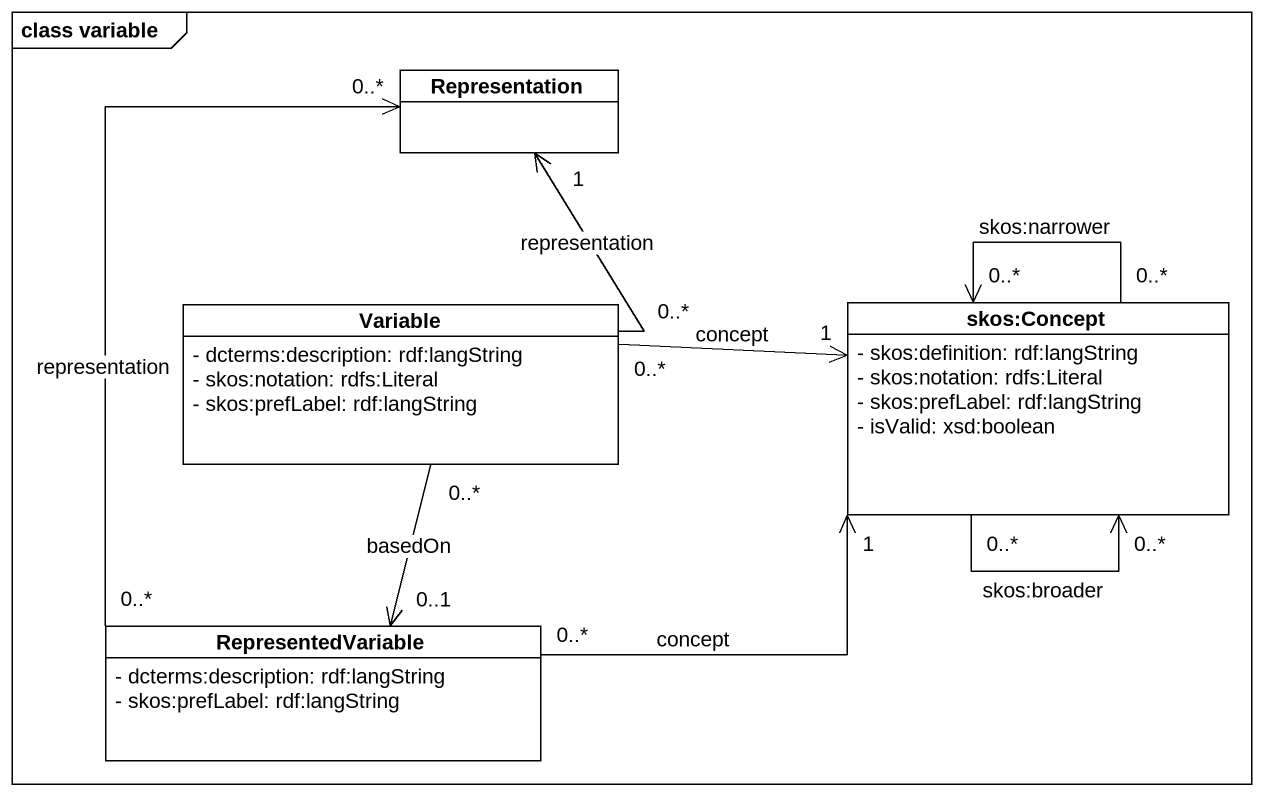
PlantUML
@startuml
mainframe class variable
hide circle
hide empty members
skinparam classAttributeIconSize 0
class Representation #FFFFFF
class Variable #FFFFFF {
  - dcterms:description: rdf:langString
  - skos:notation: rdfs:Literal
  - skos:prefLabel: rdf:langString
}
class "skos:Concept" as skos_Concept #FFFFFF {
  - skos:definition: rdf:langString
  - skos:notation: rdfs:Literal
  - skos:prefLabel: rdf:langString
  - isValid: xsd:boolean
}
class RepresentedVariable #FFFFFF {
  - dcterms:description: rdf:langString
  - skos:prefLabel: rdf:langString
}
Variable "0..*" -up-> "1" Representation : representation
Variable "0..*" -right-> "1" skos_Concept : concept
Variable "0..*" --> "0..1" RepresentedVariable : basedOn
skos_Concept "0..*" --> "0..*" skos_Concept : skos:broader
skos_Concept "0..*" --> "0..*" skos_Concept : skos:narrower
RepresentedVariable "0..*" -up-> "0..*" Representation : representation
RepresentedVariable "0..*" -right-> "1" skos_Concept : concept
@enduml
